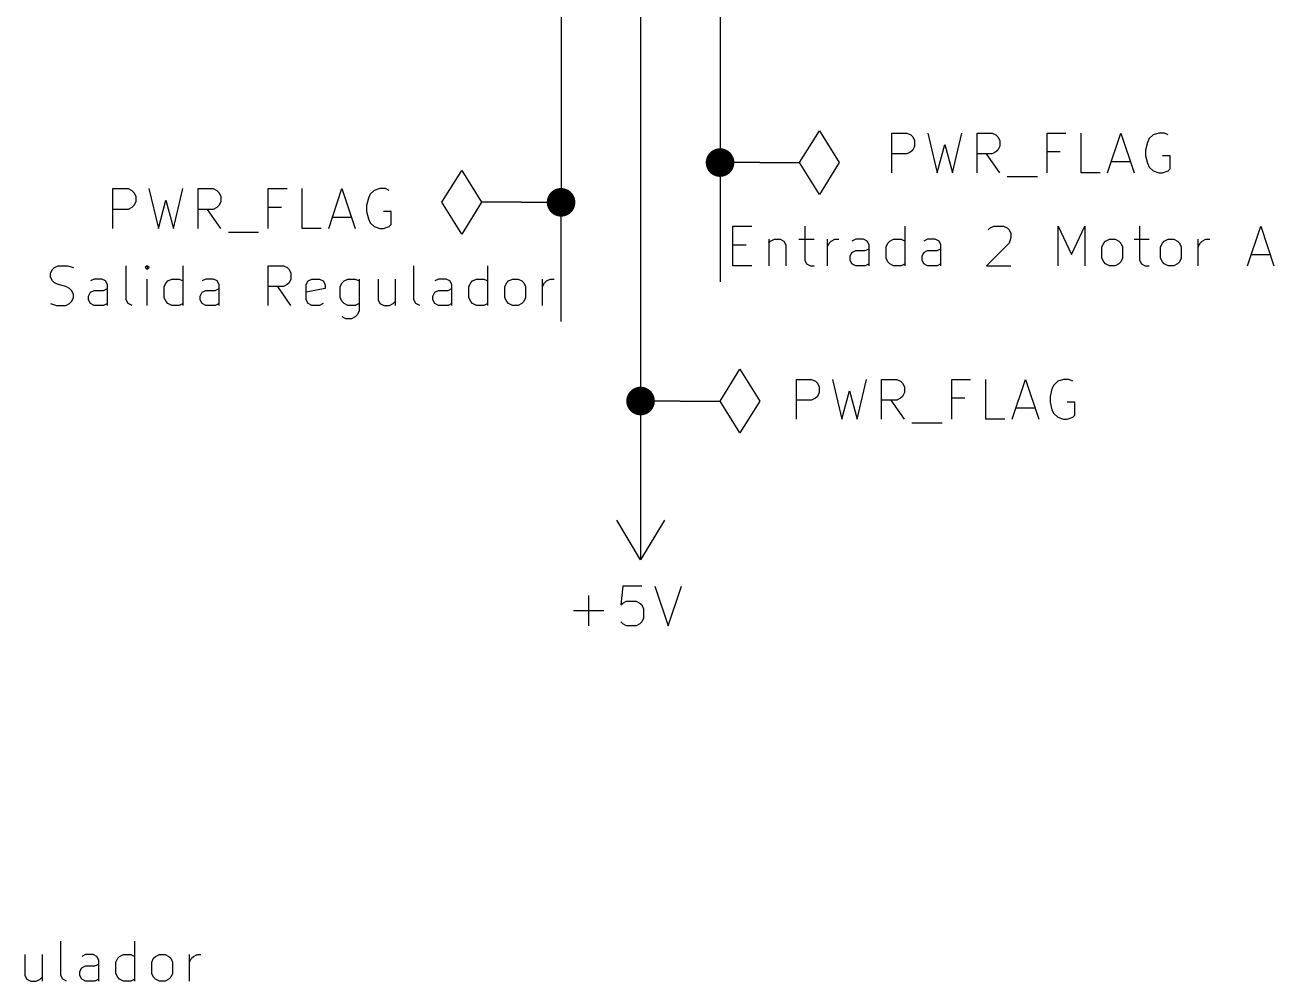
# Model space of a CAD drawing. Extents: x 0.4 to 11.3, y -7.9 to -0.4.
# Drawn here: x 5.276 to 6.847, y -3.08 to -1.877 of the extents above; entities that cross this region are included whole.
import ezdxf

# ---------------------------------------------------------------- set-up
doc = ezdxf.new("R2010")
doc.units = 0
doc.header["$MEASUREMENT"] = 0
for name, color, linetype in [('CYAN2', 4, 'CONTINUOUS'), ('GRAY1', 251, 'CONTINUOUS'), ('GREEN3', 91, 'CONTINUOUS'), ('RED2', 1, 'CONTINUOUS')]:
    doc.layers.add(name, color=color, linetype=linetype)

msp = doc.modelspace()

# ---------------------------------------------------------------- linework, layer by layer
at = {"layer": 'CYAN2', "linetype": 'CONTINUOUS'}
for p, q in [((6.3662, -2.0628), (6.3662, -2.0128)), ((6.3662, -2.0128), (6.3852, -2.0128)), ((6.3852, -2.0128), (6.39, -2.0152)), ((6.39, -2.0152), (6.3924, -2.0176)), ((6.3924, -2.0176), (6.3948, -2.0223)), ((6.3948, -2.0223), (6.3948, -2.0295)), ((6.4114, -2.0128), (6.4233, -2.0628)), ((6.4233, -2.0628), (6.4329, -2.0271)), ((6.4329, -2.0271), (6.4424, -2.0628)), ((6.4424, -2.0628), (6.4543, -2.0128)), ((6.4733, -2.0628), (6.4733, -2.0128)), ((6.4733, -2.0128), (6.4924, -2.0128)), ((6.4924, -2.0128), (6.4971, -2.0152)), ((6.4971, -2.0152), (6.4995, -2.0176)), ((6.4995, -2.0176), (6.5019, -2.0223)), ((6.5019, -2.0223), (6.5019, -2.0295)), ((6.5614, -2.0628), (6.5614, -2.0128)), ((6.5614, -2.0128), (6.5852, -2.0128)), ((6.6043, -2.0628), (6.6043, -2.0128)), ((6.6376, -2.0628), (6.6543, -2.0128)), ((6.6543, -2.0128), (6.671, -2.0628)), ((6.6876, -2.0247), (6.6852, -2.0342)), ((6.69, -2.0199), (6.6876, -2.0247)), ((6.6948, -2.0152), (6.69, -2.0199)), ((6.7019, -2.0128), (6.6948, -2.0152)), ((6.709, -2.0128), (6.7019, -2.0128)), ((6.7138, -2.0152), (6.709, -2.0128)), ((6.3852, -2.039), (6.3662, -2.039)), ((6.39, -2.0366), (6.3852, -2.039)), ((6.3924, -2.0342), (6.39, -2.0366)), ((6.3948, -2.0295), (6.3924, -2.0342)), ((6.4924, -2.039), (6.4733, -2.039)), ((6.5019, -2.0628), (6.4852, -2.039)), ((6.4971, -2.0366), (6.4924, -2.039)), ((6.4995, -2.0342), (6.4971, -2.0366)), ((6.5019, -2.0295), (6.4995, -2.0342)), ((6.5781, -2.0366), (6.5614, -2.0366)), ((6.6852, -2.0342), (6.6852, -2.0414)), ((6.6852, -2.0414), (6.6876, -2.0509)), ((6.7162, -2.0414), (6.7067, -2.0414)), ((6.7162, -2.058), (6.7162, -2.0414)), ((6.6424, -2.0485), (6.6662, -2.0485)), ((6.6876, -2.0509), (6.69, -2.0557)), ((6.69, -2.0557), (6.6948, -2.0604)), ((6.7138, -2.0604), (6.7162, -2.058)), ((6.5114, -2.0676), (6.5495, -2.0676)), ((6.6281, -2.0628), (6.6043, -2.0628)), ((6.6948, -2.0604), (6.7019, -2.0628)), ((6.7019, -2.0628), (6.7067, -2.0628)), ((6.7067, -2.0628), (6.7138, -2.0604)), ((5.3862, -2.1328), (5.3862, -2.0828)), ((5.3862, -2.0828), (5.4052, -2.0828)), ((5.4052, -2.0828), (5.41, -2.0852)), ((5.41, -2.0852), (5.4124, -2.0876)), ((5.4124, -2.0876), (5.4148, -2.0923)), ((5.4314, -2.0828), (5.4433, -2.1328)), ((5.4624, -2.1328), (5.4743, -2.0828)), ((5.4933, -2.1328), (5.4933, -2.0828)), ((5.4933, -2.0828), (5.5124, -2.0828)), ((5.5124, -2.0828), (5.5171, -2.0852)), ((5.5171, -2.0852), (5.5195, -2.0876)), ((5.5195, -2.0876), (5.5219, -2.0923)), ((5.5814, -2.1328), (5.5814, -2.0828)), ((5.5814, -2.0828), (5.6052, -2.0828)), ((5.6243, -2.1328), (5.6243, -2.0828)), ((5.6576, -2.1328), (5.6743, -2.0828)), ((5.6743, -2.0828), (5.6909, -2.1328)), ((5.71, -2.0899), (5.7076, -2.0947)), ((5.7148, -2.0852), (5.71, -2.0899)), ((5.7219, -2.0828), (5.7148, -2.0852)), ((5.729, -2.0828), (5.7219, -2.0828)), ((5.7338, -2.0852), (5.729, -2.0828)), ((5.4124, -2.1042), (5.41, -2.1066)), ((5.4148, -2.0995), (5.4124, -2.1042)), ((5.4148, -2.0923), (5.4148, -2.0995)), ((5.4433, -2.1328), (5.4529, -2.0971)), ((5.4529, -2.0971), (5.4624, -2.1328)), ((5.5195, -2.1042), (5.5171, -2.1066)), ((5.5219, -2.0995), (5.5195, -2.1042)), ((5.5219, -2.0923), (5.5219, -2.0995)), ((5.7076, -2.0947), (5.7052, -2.1042)), ((5.7052, -2.1042), (5.7052, -2.1114)), ((5.4052, -2.109), (5.3862, -2.109)), ((5.41, -2.1066), (5.4052, -2.109)), ((5.5124, -2.109), (5.4933, -2.109)), ((5.5219, -2.1328), (5.5052, -2.109)), ((5.5171, -2.1066), (5.5124, -2.109)), ((5.5981, -2.1066), (5.5814, -2.1066)), ((5.6624, -2.1185), (5.6862, -2.1185)), ((5.7052, -2.1114), (5.7076, -2.1209)), ((5.7076, -2.1209), (5.71, -2.1257)), ((5.7362, -2.1114), (5.7267, -2.1114)), ((5.7362, -2.128), (5.7362, -2.1114)), ((5.6481, -2.1328), (5.6243, -2.1328)), ((5.71, -2.1257), (5.7148, -2.1304)), ((5.7148, -2.1304), (5.7219, -2.1328)), ((5.7219, -2.1328), (5.7267, -2.1328)), ((5.7267, -2.1328), (5.7338, -2.1304)), ((5.7338, -2.1304), (5.7362, -2.128)), ((5.5314, -2.1376), (5.5695, -2.1376)), ((6.2462, -2.3728), (6.2462, -2.3228)), ((6.2462, -2.3228), (6.2652, -2.3228)), ((6.2652, -2.3228), (6.27, -2.3252)), ((6.27, -2.3252), (6.2724, -2.3276)), ((6.2914, -2.3228), (6.3033, -2.3728)), ((6.3224, -2.3728), (6.3343, -2.3228)), ((6.3533, -2.3728), (6.3533, -2.3228)), ((6.3533, -2.3228), (6.3724, -2.3228)), ((6.3724, -2.3228), (6.3771, -2.3252)), ((6.3771, -2.3252), (6.3795, -2.3276)), ((6.4414, -2.3728), (6.4414, -2.3228)), ((6.4414, -2.3228), (6.4652, -2.3228)), ((6.4843, -2.3728), (6.4843, -2.3228)), ((6.5176, -2.3728), (6.5343, -2.3228)), ((6.5343, -2.3228), (6.551, -2.3728)), ((6.5748, -2.3252), (6.57, -2.3299)), ((6.5819, -2.3228), (6.5748, -2.3252)), ((6.589, -2.3228), (6.5819, -2.3228)), ((6.5938, -2.3252), (6.589, -2.3228)), ((6.2724, -2.3276), (6.2748, -2.3323)), ((6.2748, -2.3395), (6.2724, -2.3442)), ((6.2748, -2.3323), (6.2748, -2.3395)), ((6.3033, -2.3728), (6.3129, -2.3371)), ((6.3129, -2.3371), (6.3224, -2.3728)), ((6.3795, -2.3276), (6.3819, -2.3323)), ((6.3819, -2.3395), (6.3795, -2.3442)), ((6.3819, -2.3323), (6.3819, -2.3395)), ((6.5676, -2.3347), (6.5652, -2.3442)), ((6.57, -2.3299), (6.5676, -2.3347)), ((6.2652, -2.349), (6.2462, -2.349)), ((6.27, -2.3466), (6.2652, -2.349)), ((6.2724, -2.3442), (6.27, -2.3466)), ((6.3724, -2.349), (6.3533, -2.349)), ((6.3819, -2.3728), (6.3652, -2.349)), ((6.3771, -2.3466), (6.3724, -2.349)), ((6.3795, -2.3442), (6.3771, -2.3466)), ((6.4581, -2.3466), (6.4414, -2.3466)), ((6.5652, -2.3442), (6.5652, -2.3514)), ((6.5652, -2.3514), (6.5676, -2.3609)), ((6.5962, -2.3514), (6.5867, -2.3514)), ((6.5962, -2.368), (6.5962, -2.3514)), ((6.5081, -2.3728), (6.4843, -2.3728)), ((6.5224, -2.3585), (6.5462, -2.3585)), ((6.5676, -2.3609), (6.57, -2.3657)), ((6.57, -2.3657), (6.5748, -2.3704)), ((6.5748, -2.3704), (6.5819, -2.3728)), ((6.5819, -2.3728), (6.5867, -2.3728)), ((6.5867, -2.3728), (6.5938, -2.3704)), ((6.5938, -2.3704), (6.5962, -2.368)), ((6.3914, -2.3776), (6.4295, -2.3776)), ((6.0276, -2.5828), (6.0252, -2.6066)), ((6.0514, -2.5828), (6.0276, -2.5828)), ((6.0681, -2.5828), (6.0848, -2.6328)), ((6.0848, -2.6328), (6.1014, -2.5828)), ((5.9848, -2.6328), (5.9848, -2.5947)), ((6.0252, -2.6066), (6.0276, -2.6042)), ((6.0276, -2.6042), (6.0324, -2.6018)), ((6.0324, -2.6018), (6.0443, -2.6018)), ((6.0443, -2.6018), (6.049, -2.6042)), ((6.049, -2.6042), (6.0514, -2.6066)), ((6.0514, -2.6066), (6.0538, -2.6114)), ((5.9657, -2.6138), (6.0038, -2.6138)), ((6.0538, -2.6233), (6.0514, -2.628)), ((6.0538, -2.6114), (6.0538, -2.6233)), ((6.0276, -2.6304), (6.0252, -2.628)), ((6.0324, -2.6328), (6.0276, -2.6304)), ((6.0443, -2.6328), (6.0324, -2.6328)), ((6.049, -2.6304), (6.0443, -2.6328)), ((6.0514, -2.628), (6.049, -2.6304))]:
    msp.add_line(p, q, dxfattribs=at)
at = {"layer": 'GRAY1', "linetype": 'CONTINUOUS'}
for p, q in [((6.166, -2.1798), (6.166, -2.1298)), ((6.166, -2.1298), (6.1898, -2.1298)), ((6.2565, -2.1298), (6.2565, -2.1727)), ((6.3827, -2.1798), (6.3827, -2.1298)), ((6.4874, -2.1346), (6.4898, -2.1322)), ((6.4898, -2.1322), (6.4946, -2.1298)), ((6.4946, -2.1298), (6.5065, -2.1298)), ((6.5065, -2.1298), (6.5112, -2.1322)), ((6.5112, -2.1322), (6.5136, -2.1346)), ((6.5136, -2.1346), (6.516, -2.1393)), ((6.5755, -2.1798), (6.5755, -2.1298)), ((6.5755, -2.1298), (6.5922, -2.1655)), ((6.5922, -2.1655), (6.6089, -2.1298)), ((6.6089, -2.1298), (6.6089, -2.1798)), ((6.6779, -2.1298), (6.6779, -2.1727)), ((6.8136, -2.1798), (6.8303, -2.1298)), ((6.8303, -2.1298), (6.8469, -2.1798)), ((6.2112, -2.1465), (6.2112, -2.1798)), ((6.2112, -2.1512), (6.2136, -2.1488)), ((6.2136, -2.1488), (6.2184, -2.1465)), ((6.2184, -2.1465), (6.2255, -2.1465)), ((6.2255, -2.1465), (6.2303, -2.1488)), ((6.2303, -2.1488), (6.2327, -2.1536)), ((6.2493, -2.1465), (6.2684, -2.1465)), ((6.2851, -2.1798), (6.2851, -2.1465)), ((6.2851, -2.156), (6.2874, -2.1512)), ((6.2874, -2.1512), (6.2898, -2.1488)), ((6.2898, -2.1488), (6.2946, -2.1465)), ((6.2946, -2.1465), (6.2993, -2.1465)), ((6.3208, -2.1465), (6.316, -2.1488)), ((6.3303, -2.1465), (6.3208, -2.1465)), ((6.3351, -2.1488), (6.3303, -2.1465)), ((6.3374, -2.1536), (6.3351, -2.1488)), ((6.3589, -2.156), (6.3612, -2.1512)), ((6.3612, -2.1512), (6.3636, -2.1488)), ((6.3636, -2.1488), (6.3684, -2.1465)), ((6.3684, -2.1465), (6.3779, -2.1465)), ((6.3779, -2.1465), (6.3827, -2.1488)), ((6.4112, -2.1465), (6.4065, -2.1488)), ((6.4208, -2.1465), (6.4112, -2.1465)), ((6.4255, -2.1488), (6.4208, -2.1465)), ((6.4279, -2.1536), (6.4255, -2.1488)), ((6.5136, -2.1512), (6.4851, -2.1798)), ((6.516, -2.1441), (6.5136, -2.1512)), ((6.516, -2.1393), (6.516, -2.1441)), ((6.6303, -2.156), (6.6327, -2.1512)), ((6.6327, -2.1512), (6.635, -2.1488)), ((6.635, -2.1488), (6.6398, -2.1465)), ((6.6398, -2.1465), (6.647, -2.1465)), ((6.647, -2.1465), (6.6517, -2.1488)), ((6.6517, -2.1488), (6.6541, -2.1512)), ((6.6541, -2.1512), (6.6565, -2.156)), ((6.6708, -2.1465), (6.6898, -2.1465)), ((6.7041, -2.156), (6.7065, -2.1512)), ((6.7065, -2.1512), (6.7089, -2.1488)), ((6.7089, -2.1488), (6.7136, -2.1465)), ((6.7136, -2.1465), (6.7208, -2.1465)), ((6.7208, -2.1465), (6.7255, -2.1488)), ((6.7255, -2.1488), (6.7279, -2.1512)), ((6.7279, -2.1512), (6.7303, -2.156)), ((6.7517, -2.1798), (6.7517, -2.1465)), ((6.7517, -2.156), (6.7541, -2.1512)), ((6.7541, -2.1512), (6.7565, -2.1488)), ((6.7565, -2.1488), (6.7612, -2.1465)), ((6.7612, -2.1465), (6.766, -2.1465)), ((6.166, -2.1536), (6.1827, -2.1536)), ((6.2327, -2.1536), (6.2327, -2.1798)), ((6.3136, -2.1679), (6.316, -2.1631)), ((6.3136, -2.1727), (6.3136, -2.1679)), ((6.316, -2.1631), (6.3208, -2.1608)), ((6.3208, -2.1608), (6.3327, -2.1608)), ((6.3327, -2.1608), (6.3374, -2.1584)), ((6.3374, -2.1798), (6.3374, -2.1536)), ((6.3589, -2.1703), (6.3589, -2.156)), ((6.4041, -2.1679), (6.4065, -2.1631)), ((6.4041, -2.1727), (6.4041, -2.1679)), ((6.4065, -2.1631), (6.4112, -2.1608)), ((6.4112, -2.1608), (6.4231, -2.1608)), ((6.4231, -2.1608), (6.4279, -2.1584)), ((6.4279, -2.1798), (6.4279, -2.1536)), ((6.6303, -2.1703), (6.6303, -2.156)), ((6.6565, -2.156), (6.6565, -2.1703)), ((6.7041, -2.1703), (6.7041, -2.156)), ((6.7303, -2.156), (6.7303, -2.1703)), ((6.8184, -2.1655), (6.8422, -2.1655)), ((5.3102, -2.1846), (5.3126, -2.1822)), ((5.3126, -2.1822), (5.3173, -2.1798)), ((5.3173, -2.1798), (5.3292, -2.1798)), ((5.3292, -2.1798), (5.3364, -2.1822)), ((5.403, -2.2227), (5.403, -2.1798)), ((5.4292, -2.1798), (5.4269, -2.1822)), ((5.4269, -2.1822), (5.4292, -2.1846)), ((5.4316, -2.1822), (5.4292, -2.1798)), ((5.4292, -2.1798), (5.4292, -2.1846)), ((5.4292, -2.1846), (5.4316, -2.1822)), ((5.4745, -2.2298), (5.4745, -2.1798)), ((5.5816, -2.2298), (5.5816, -2.1798)), ((5.5816, -2.1798), (5.6007, -2.1798)), ((5.6007, -2.1798), (5.6054, -2.1822)), ((5.6054, -2.1822), (5.6078, -2.1846)), ((5.7649, -2.2227), (5.7649, -2.1798)), ((5.8578, -2.2298), (5.8578, -2.1798)), ((6.1898, -2.1798), (6.166, -2.1798)), ((6.2565, -2.1727), (6.2589, -2.1774)), ((6.2589, -2.1774), (6.2636, -2.1798)), ((6.2636, -2.1798), (6.2684, -2.1798)), ((6.316, -2.1774), (6.3136, -2.1727)), ((6.3208, -2.1798), (6.316, -2.1774)), ((6.3327, -2.1798), (6.3208, -2.1798)), ((6.3374, -2.1774), (6.3327, -2.1798)), ((6.3612, -2.175), (6.3589, -2.1703)), ((6.3636, -2.1774), (6.3612, -2.175)), ((6.3684, -2.1798), (6.3636, -2.1774)), ((6.3779, -2.1798), (6.3684, -2.1798)), ((6.3827, -2.1774), (6.3779, -2.1798)), ((6.4065, -2.1774), (6.4041, -2.1727)), ((6.4112, -2.1798), (6.4065, -2.1774)), ((6.4231, -2.1798), (6.4112, -2.1798)), ((6.4279, -2.1774), (6.4231, -2.1798)), ((6.4851, -2.1798), (6.516, -2.1798)), ((6.6327, -2.175), (6.6303, -2.1703)), ((6.635, -2.1774), (6.6327, -2.175)), ((6.6398, -2.1798), (6.635, -2.1774)), ((6.647, -2.1798), (6.6398, -2.1798)), ((6.6517, -2.1774), (6.647, -2.1798)), ((6.6541, -2.175), (6.6517, -2.1774)), ((6.6565, -2.1703), (6.6541, -2.175)), ((6.6779, -2.1727), (6.6803, -2.1774)), ((6.6803, -2.1774), (6.685, -2.1798)), ((6.685, -2.1798), (6.6898, -2.1798)), ((6.7065, -2.175), (6.7041, -2.1703)), ((6.7089, -2.1774), (6.7065, -2.175)), ((6.7136, -2.1798), (6.7089, -2.1774)), ((6.7208, -2.1798), (6.7136, -2.1798)), ((6.7255, -2.1774), (6.7208, -2.1798)), ((6.7279, -2.175), (6.7255, -2.1774)), ((6.7303, -2.1703), (6.7279, -2.175)), ((5.3078, -2.1893), (5.3102, -2.1846)), ((5.3078, -2.1941), (5.3078, -2.1893)), ((5.3102, -2.1988), (5.3078, -2.1941)), ((5.3126, -2.2012), (5.3102, -2.1988)), ((5.3626, -2.1965), (5.3578, -2.1988)), ((5.3721, -2.1965), (5.3626, -2.1965)), ((5.3769, -2.1988), (5.3721, -2.1965)), ((5.3792, -2.2036), (5.3769, -2.1988)), ((5.4292, -2.2298), (5.4292, -2.1965)), ((5.453, -2.2012), (5.4554, -2.1988)), ((5.4554, -2.1988), (5.4602, -2.1965)), ((5.4602, -2.1965), (5.4697, -2.1965)), ((5.4697, -2.1965), (5.4745, -2.1988)), ((5.503, -2.1965), (5.4983, -2.1988)), ((5.5126, -2.1965), (5.503, -2.1965)), ((5.5173, -2.1988), (5.5126, -2.1965)), ((5.5197, -2.2036), (5.5173, -2.1988)), ((5.6078, -2.1846), (5.6102, -2.1893)), ((5.6102, -2.1965), (5.6078, -2.2012)), ((5.6102, -2.1893), (5.6102, -2.1965)), ((5.6292, -2.2036), (5.6316, -2.1988)), ((5.6316, -2.1988), (5.6364, -2.1965)), ((5.6364, -2.1965), (5.6459, -2.1965)), ((5.6459, -2.1965), (5.6507, -2.1988)), ((5.6507, -2.1988), (5.653, -2.2036)), ((5.6745, -2.2012), (5.6769, -2.1988)), ((5.6769, -2.1988), (5.6816, -2.1965)), ((5.6816, -2.1965), (5.6911, -2.1965)), ((5.6911, -2.1965), (5.6959, -2.1988)), ((5.6959, -2.1965), (5.6959, -2.2369)), ((5.7197, -2.1965), (5.7197, -2.2227)), ((5.7411, -2.1965), (5.7411, -2.2298)), ((5.7959, -2.1965), (5.7911, -2.1988)), ((5.8054, -2.1965), (5.7959, -2.1965)), ((5.8102, -2.1988), (5.8054, -2.1965)), ((5.8126, -2.2036), (5.8102, -2.1988)), ((5.8364, -2.2012), (5.8387, -2.1988)), ((5.8387, -2.1988), (5.8435, -2.1965)), ((5.8435, -2.1965), (5.853, -2.1965)), ((5.853, -2.1965), (5.8578, -2.1988)), ((5.8816, -2.2012), (5.884, -2.1988)), ((5.884, -2.1988), (5.8887, -2.1965)), ((5.8887, -2.1965), (5.8959, -2.1965)), ((5.8959, -2.1965), (5.9006, -2.1988)), ((5.9006, -2.1988), (5.903, -2.2012)), ((5.9268, -2.2298), (5.9268, -2.1965)), ((5.9292, -2.2012), (5.9316, -2.1988)), ((5.9316, -2.1988), (5.9364, -2.1965)), ((5.9364, -2.1965), (5.9411, -2.1965)), ((5.3173, -2.2036), (5.3126, -2.2012)), ((5.3269, -2.206), (5.3173, -2.2036)), ((5.3316, -2.2084), (5.3269, -2.206)), ((5.334, -2.2108), (5.3316, -2.2084)), ((5.3364, -2.2155), (5.334, -2.2108)), ((5.3364, -2.2203), (5.3364, -2.2155)), ((5.3554, -2.2179), (5.3578, -2.2131)), ((5.3578, -2.2131), (5.3626, -2.2108)), ((5.3626, -2.2108), (5.3745, -2.2108)), ((5.3745, -2.2108), (5.3792, -2.2084)), ((5.3792, -2.2298), (5.3792, -2.2036)), ((5.4507, -2.206), (5.453, -2.2012)), ((5.4507, -2.2203), (5.4507, -2.206)), ((5.4959, -2.2179), (5.4983, -2.2131)), ((5.4983, -2.2131), (5.503, -2.2108)), ((5.503, -2.2108), (5.5149, -2.2108)), ((5.5149, -2.2108), (5.5197, -2.2084)), ((5.5197, -2.2298), (5.5197, -2.2036)), ((5.6007, -2.206), (5.5816, -2.206)), ((5.6102, -2.2298), (5.5935, -2.206)), ((5.6054, -2.2036), (5.6007, -2.206)), ((5.6078, -2.2012), (5.6054, -2.2036)), ((5.6292, -2.2227), (5.6292, -2.2036)), ((5.653, -2.2084), (5.6292, -2.2131)), ((5.653, -2.2036), (5.653, -2.2084)), ((5.6721, -2.206), (5.6745, -2.2012)), ((5.6721, -2.2203), (5.6721, -2.206)), ((5.7888, -2.2179), (5.7911, -2.2131)), ((5.7911, -2.2131), (5.7959, -2.2108)), ((5.7959, -2.2108), (5.8078, -2.2108)), ((5.8078, -2.2108), (5.8126, -2.2084)), ((5.8126, -2.2298), (5.8126, -2.2036)), ((5.834, -2.206), (5.8364, -2.2012)), ((5.834, -2.2203), (5.834, -2.206)), ((5.8792, -2.206), (5.8816, -2.2012)), ((5.8792, -2.2203), (5.8792, -2.206)), ((5.903, -2.2012), (5.9054, -2.206)), ((5.9054, -2.206), (5.9054, -2.2203)), ((5.9268, -2.206), (5.9292, -2.2012)), ((5.3078, -2.2274), (5.315, -2.2298)), ((5.315, -2.2298), (5.3269, -2.2298)), ((5.3269, -2.2298), (5.3316, -2.2274)), ((5.3316, -2.2274), (5.334, -2.225)), ((5.334, -2.225), (5.3364, -2.2203)), ((5.3554, -2.2227), (5.3554, -2.2179)), ((5.3578, -2.2274), (5.3554, -2.2227)), ((5.3626, -2.2298), (5.3578, -2.2274)), ((5.3745, -2.2298), (5.3626, -2.2298)), ((5.3792, -2.2274), (5.3745, -2.2298)), ((5.4054, -2.2274), (5.403, -2.2227)), ((5.4102, -2.2298), (5.4054, -2.2274)), ((5.453, -2.225), (5.4507, -2.2203)), ((5.4554, -2.2274), (5.453, -2.225)), ((5.4602, -2.2298), (5.4554, -2.2274)), ((5.4697, -2.2298), (5.4602, -2.2298)), ((5.4745, -2.2274), (5.4697, -2.2298)), ((5.4959, -2.2227), (5.4959, -2.2179)), ((5.4983, -2.2274), (5.4959, -2.2227)), ((5.503, -2.2298), (5.4983, -2.2274)), ((5.5149, -2.2298), (5.503, -2.2298)), ((5.5197, -2.2274), (5.5149, -2.2298)), ((5.6316, -2.2274), (5.6292, -2.2227)), ((5.6364, -2.2298), (5.6316, -2.2274)), ((5.6459, -2.2298), (5.6364, -2.2298)), ((5.6507, -2.2274), (5.6459, -2.2298)), ((5.6745, -2.225), (5.6721, -2.2203)), ((5.6769, -2.2274), (5.6745, -2.225)), ((5.6816, -2.2298), (5.6769, -2.2274)), ((5.6911, -2.2298), (5.6816, -2.2298)), ((5.6959, -2.2274), (5.6911, -2.2298)), ((5.7197, -2.2227), (5.7221, -2.2274)), ((5.7221, -2.2274), (5.7269, -2.2298)), ((5.7269, -2.2298), (5.734, -2.2298)), ((5.734, -2.2298), (5.7388, -2.2274)), ((5.7388, -2.2274), (5.7411, -2.225)), ((5.7673, -2.2274), (5.7649, -2.2227)), ((5.7721, -2.2298), (5.7673, -2.2274)), ((5.7888, -2.2227), (5.7888, -2.2179)), ((5.7911, -2.2274), (5.7888, -2.2227)), ((5.7959, -2.2298), (5.7911, -2.2274)), ((5.8078, -2.2298), (5.7959, -2.2298)), ((5.8126, -2.2274), (5.8078, -2.2298)), ((5.8364, -2.225), (5.834, -2.2203)), ((5.8387, -2.2274), (5.8364, -2.225)), ((5.8435, -2.2298), (5.8387, -2.2274)), ((5.853, -2.2298), (5.8435, -2.2298)), ((5.8578, -2.2274), (5.853, -2.2298)), ((5.8816, -2.225), (5.8792, -2.2203)), ((5.884, -2.2274), (5.8816, -2.225)), ((5.8887, -2.2298), (5.884, -2.2274)), ((5.8959, -2.2298), (5.8887, -2.2298)), ((5.9006, -2.2274), (5.8959, -2.2298)), ((5.903, -2.225), (5.9006, -2.2274)), ((5.9054, -2.2203), (5.903, -2.225)), ((5.6792, -2.2465), (5.6745, -2.2441)), ((5.6864, -2.2465), (5.6792, -2.2465)), ((5.6911, -2.2441), (5.6864, -2.2465)), ((5.6935, -2.2417), (5.6911, -2.2441)), ((5.6959, -2.2369), (5.6935, -2.2417)), ((5.3208, -3.0727), (5.3208, -3.0298)), ((5.4136, -3.0798), (5.4136, -3.0298)), ((5.2755, -3.0465), (5.2755, -3.0727)), ((5.297, -3.0465), (5.297, -3.0798)), ((5.3517, -3.0465), (5.347, -3.0488)), ((5.3612, -3.0465), (5.3517, -3.0465)), ((5.366, -3.0488), (5.3612, -3.0465)), ((5.3946, -3.0488), (5.3993, -3.0465)), ((5.3993, -3.0465), (5.4089, -3.0465)), ((5.4089, -3.0465), (5.4136, -3.0488)), ((5.4398, -3.0488), (5.4446, -3.0465)), ((5.4446, -3.0465), (5.4517, -3.0465)), ((5.4517, -3.0465), (5.4565, -3.0488)), ((5.4827, -3.0798), (5.4827, -3.0465)), ((5.4874, -3.0488), (5.4922, -3.0465)), ((5.4922, -3.0465), (5.4969, -3.0465)), ((5.3446, -3.0679), (5.347, -3.0631)), ((5.347, -3.0631), (5.3517, -3.0608)), ((5.3517, -3.0608), (5.3636, -3.0608)), ((5.3636, -3.0608), (5.3684, -3.0584)), ((5.3684, -3.0536), (5.366, -3.0488)), ((5.3684, -3.0798), (5.3684, -3.0536)), ((5.3898, -3.056), (5.3922, -3.0512)), ((5.3898, -3.0703), (5.3898, -3.056)), ((5.3922, -3.0512), (5.3946, -3.0488)), ((5.435, -3.056), (5.4374, -3.0512)), ((5.435, -3.0703), (5.435, -3.056)), ((5.4374, -3.0512), (5.4398, -3.0488)), ((5.4565, -3.0488), (5.4589, -3.0512)), ((5.4589, -3.0512), (5.4612, -3.056)), ((5.4612, -3.056), (5.4612, -3.0703)), ((5.4827, -3.056), (5.485, -3.0512)), ((5.485, -3.0512), (5.4874, -3.0488)), ((5.2755, -3.0727), (5.2779, -3.0774)), ((5.2779, -3.0774), (5.2827, -3.0798)), ((5.2827, -3.0798), (5.2898, -3.0798)), ((5.2898, -3.0798), (5.2946, -3.0774)), ((5.2946, -3.0774), (5.297, -3.075)), ((5.3231, -3.0774), (5.3208, -3.0727)), ((5.3279, -3.0798), (5.3231, -3.0774)), ((5.3446, -3.0727), (5.3446, -3.0679)), ((5.347, -3.0774), (5.3446, -3.0727)), ((5.3517, -3.0798), (5.347, -3.0774)), ((5.3636, -3.0798), (5.3517, -3.0798)), ((5.3684, -3.0774), (5.3636, -3.0798)), ((5.3922, -3.075), (5.3898, -3.0703)), ((5.3946, -3.0774), (5.3922, -3.075)), ((5.3993, -3.0798), (5.3946, -3.0774)), ((5.4089, -3.0798), (5.3993, -3.0798)), ((5.4136, -3.0774), (5.4089, -3.0798)), ((5.4374, -3.075), (5.435, -3.0703)), ((5.4398, -3.0774), (5.4374, -3.075)), ((5.4446, -3.0798), (5.4398, -3.0774)), ((5.4517, -3.0798), (5.4446, -3.0798)), ((5.4565, -3.0774), (5.4517, -3.0798)), ((5.4589, -3.075), (5.4565, -3.0774)), ((5.4612, -3.0703), (5.4589, -3.075))]:
    msp.add_line(p, q, dxfattribs=at)
at = {"layer": 'GREEN3', "linetype": 'CONTINUOUS'}
for p, q in [((5.95, -1.3), (5.95, -2.1)), ((6.05, -1.3), (6.05, -2.35)), ((6.15, -1.3), (6.15, -2.05)), ((6.2, -2.05), (6.15, -2.05)), ((6.15, -2.05), (6.15, -2.2)), ((5.9, -2.1), (5.95, -2.1)), ((5.95, -2.25), (5.95, -2.1)), ((6.05, -2.35), (6.05, -2.45)), ((6.1, -2.35), (6.05, -2.35))]:
    msp.add_line(p, q, dxfattribs=at)
at = {"layer": 'GREEN3', "const_width": 0.018}
for points in [[(6.141, -2.05, 1), (6.159, -2.05, 1)], [(5.941, -2.1, 1), (5.959, -2.1, 1)], [(6.041, -2.35, 1), (6.059, -2.35, 1)]]:
    msp.add_lwpolyline(points, format="xyb", close=True, dxfattribs=at)
at = {"layer": 'RED2', "linetype": 'CONTINUOUS'}
for p, q in [((6.25, -2.05), (6.275, -2.01)), ((6.275, -2.01), (6.3, -2.05)), ((6.2, -2.05), (6.25, -2.05)), ((6.275, -2.09), (6.25, -2.05)), ((6.3, -2.05), (6.275, -2.09)), ((5.8, -2.1), (5.825, -2.06)), ((5.825, -2.06), (5.85, -2.1)), ((5.825, -2.14), (5.8, -2.1)), ((5.85, -2.1), (5.825, -2.14)), ((5.9, -2.1), (5.85, -2.1)), ((6.15, -2.35), (6.175, -2.31)), ((6.175, -2.31), (6.2, -2.35)), ((6.1, -2.35), (6.15, -2.35)), ((6.175, -2.39), (6.15, -2.35)), ((6.2, -2.35), (6.175, -2.39)), ((6.05, -2.45), (6.05, -2.55)), ((6.05, -2.55), (6.02, -2.5)), ((6.08, -2.5), (6.05, -2.55))]:
    msp.add_line(p, q, dxfattribs=at)

doc.saveas('drawing.dxf')
